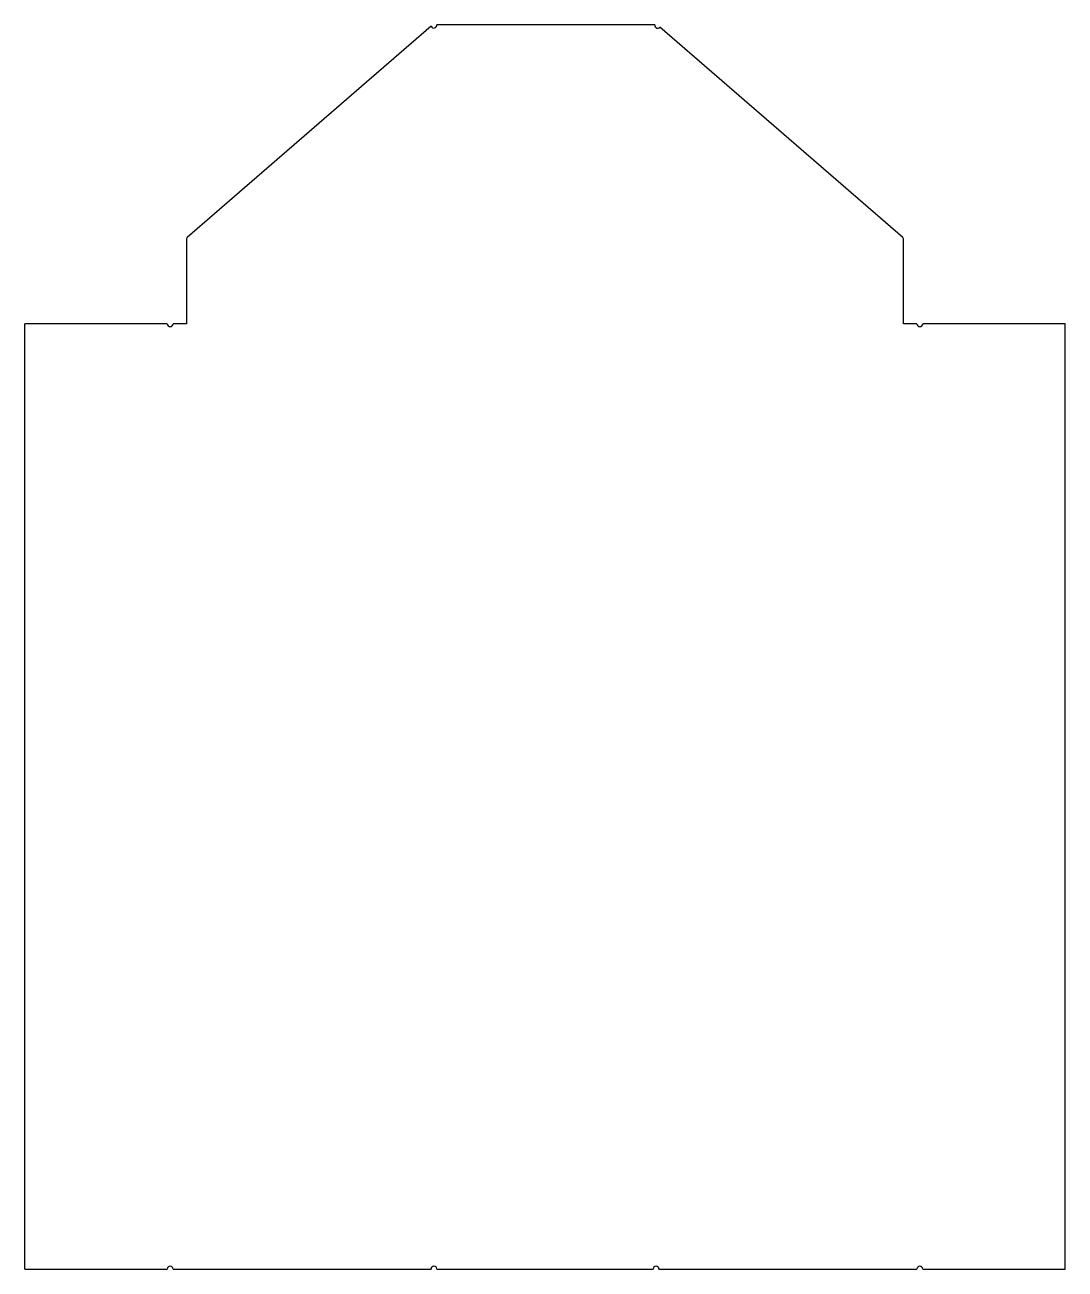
# Model space of a CAD drawing. Header units: millimetres. Extents: x -177 to 177, y -480 to -56.
import ezdxf

# ---------------------------------------------------------------- set-up
doc = ezdxf.new("R2010")
doc.units = ezdxf.units.MM

msp = doc.modelspace()

# ---------------------------------------------------------------- linework, layer by layer
at = {"color": 7, "linetype": 'Continuous', "lineweight": 25}
for p, q in [((-38.81, -56.47), (-122.08, -128.57)), ((37.3, -56), (-36.89, -56)), ((37.49, -56.03), (37.3, -56)), ((122.08, -128.57), (39.23, -56.83)), ((-122.28, -128.95), (-122.28, -157.94)), ((122.28, -157.94), (122.28, -128.95)), ((-177.44, -480.5), (-177.44, -157.94)), ((-128.86, -157.94), (-177.44, -157.94)), ((-122.28, -157.94), (-126.86, -157.94)), ((126.86, -157.94), (122.28, -157.94)), ((177.44, -157.94), (128.86, -157.94)), ((177.44, -480.5), (177.44, -157.94)), ((-177.44, -480.5), (-128.86, -480.5)), ((-126.86, -480.5), (-38.89, -480.5)), ((-36.89, -480.5), (36.89, -480.5)), ((38.89, -480.5), (126.86, -480.5)), ((128.86, -480.5), (177.44, -480.5))]:
    msp.add_line(p, q, dxfattribs=at)
for centre, radius, start, end in [((-37.89, -56.09), 1, 202.24, 4.9921), ((38.48, -56.17), 1, 171.5966, 319.1066), ((-121.77, -128.98), 0.507, 127.0219, 176.6045), ((121.77, -128.98), 0.507, 3.3955, 52.9781), ((-127.86, -157.94), 1, 180, 0), ((127.86, -157.94), 1, 180, 0), ((-127.86, -480.5), 1, 0, 180), ((-37.89, -480.5), 1, 0, 180), ((37.89, -480.5), 1, 0, 180), ((127.86, -480.5), 1, 0, 180)]:
    msp.add_arc(centre, radius, start, end, dxfattribs=at)

doc.saveas('drawing.dxf')
